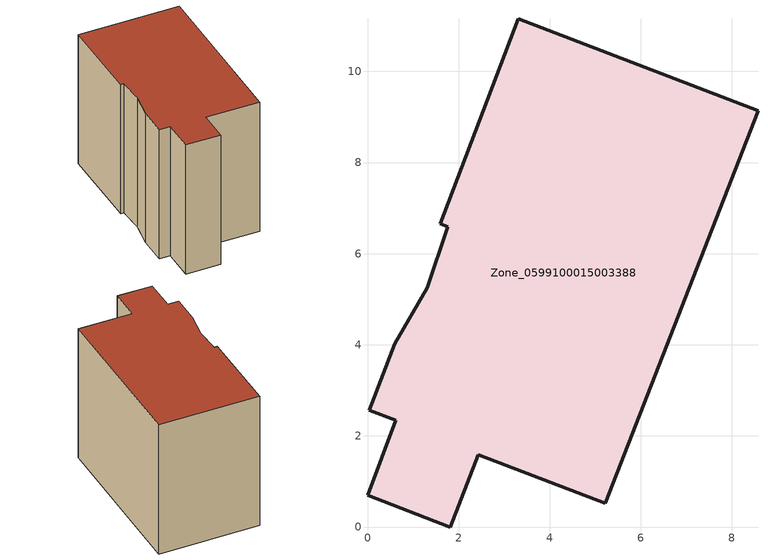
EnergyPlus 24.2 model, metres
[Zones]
Zone_0599100015003388
 floor ground (C_G): 0.6,4.02 1.31,5.25 1.76,6.59 1.6,6.65 3.31,11.15 8.57,9.14 5.22,0.52 2.43,1.59 1.82,0 0,0.7 0.62,2.34 0.04,2.56 z0.82
 wall outside (C_F): 1.76,6.59 1.31,5.25 0.6,4.02 0.04,2.56 0.62,2.34 0,0.7 1.82,0 2.43,1.59 5.22,0.52 8.57,9.14 3.31,11.15 1.6,6.65 1.76,6.59 z0.82:8.76
 roof outside (C_R): 1.31,5.25 0.6,4.02 0.04,2.56 0.62,2.34 0,0.7 1.82,0 2.43,1.59 5.22,0.52 8.57,9.14 3.31,11.15 1.6,6.65 1.76,6.59 z8.76
[BUILDING]
Pand.0599100015003388: North Axis=0; Terrain=City; Loads Convergence Tolerance Value=0.04; Temperature Convergence Tolerance Value=0.4; Solar Distribution=FullExterior; Maximum Number of Warmup Days=25; Minimum Number of Warmup Days=1
[Site:Location]
Rotterdam.The.Hague.AP_ZH_NLD Design_Conditions: Latitude=51.96; Longitude=4.45; Time Zone=1; Elevation=-4.5
[SITE:GROUNDTEMPERATURE:BUILDINGSURFACE]
18, 18, 18, 18, 18, 18, 18, 18, 18, 18, 18, 18
[MATERIAL] Thermal Absorptance=0.9; Solar Absorptance=0.7; Visible Absorptance=0.7
Name | Roughness | Thickness | Conductivity | Density | Specific Heat
G.TC.1965-1974 | MediumSmooth | 0.15 | 0.882353 | 540 | 1210
F.TC.1965-1974 | Rough | 0.3 | 0.697674 | 1920 | 840
R.TC.1965-1974 | MediumRough | 0.2 | 0.232558 | 1500 | 1000
[CONSTRUCTION]
C_G: G.TC.1965-1974
C_F: F.TC.1965-1974
C_R: R.TC.1965-1974
[ZONE]
Zone_0599100015003388: Type=1; Multiplier=1; Ceiling Height=Autocalculate; Volume=Autocalculate; Floor Area=autocalculate; Part of Total Floor Area=Yes
[ZONEINFILTRATION:DESIGNFLOWRATE]
Infil_Zone_0599100015003388: Zone or ZoneList or Space or SpaceList=Zone_0599100015003388; Schedule=AlwaysOn; Design Flow Rate Calculation Method=Flow/Area; Flow Rate per Floor Area=0.003; Constant Term Coefficient=1; Temperature Term Coefficient=0; Velocity Term Coefficient=0; Velocity Squared Term Coefficient=0
[HVACTEMPLATE:ZONE:IDEALLOADSAIRSYSTEM]
Zone_0599100015003388: Maximum Heating Supply Air Temperature=50; Minimum Cooling Supply Air Temperature=13; Maximum Heating Supply Air Humidity Ratio=0.0156; Minimum Cooling Supply Air Humidity Ratio=0.0077; Heating Limit=NoLimit; Cooling Limit=NoLimit; Dehumidification Control Type=ConstantSensibleHeatRatio; Cooling Sensible Heat Ratio=0.7; Dehumidification Setpoint=60; Humidification Control Type=None; Humidification Setpoint=30; Outdoor Air Method=None; Outdoor Air Flow Rate per Person=0.00944; Outdoor Air Flow Rate per Zone Floor Area=0; Outdoor Air Flow Rate per Zone=0; Demand Controlled Ventilation Type=None; Outdoor Air Economizer Type=NoEconomizer; Heat Recovery Type=None; Sensible Heat Recovery Effectiveness=0.7; Latent Heat Recovery Effectiveness=0.65
[ZONECONTROL:THERMOSTAT]
ThermostatControl_Zone_0599100015003388: Zone or ZoneList=Zone_0599100015003388; Control Type Schedule=DualSetpointControlType; Control 1=Thermostat_Zone_0599100015003388; Temperature Difference Between Cutout And Setpoint=0
[THERMOSTATSETPOINT:DUALSETPOINT]
Thermostat_Zone_0599100015003388: Heating Setpoint Temperature Schedule=HeatingSetpoint_Zone_0599100015003388; Cooling Setpoint Temperature Schedule=CoolingSetpoint_Zone_0599100015003388
[SCHEDULE:COMPACT]
HeatingSetpoint_Zone_0599100015003388: Through: 12/31, For: AllDays, Until: 24:00, 21
CoolingSetpoint_Zone_0599100015003388: Through: 12/31, For: AllDays, Until: 24:00, 24
DualSetpointControlType: Through: 12/31, For: AllDays, Until: 24:00, 4
AlwaysOn: Through: 12/31, For: AllDays, Until: 24:00, 1
